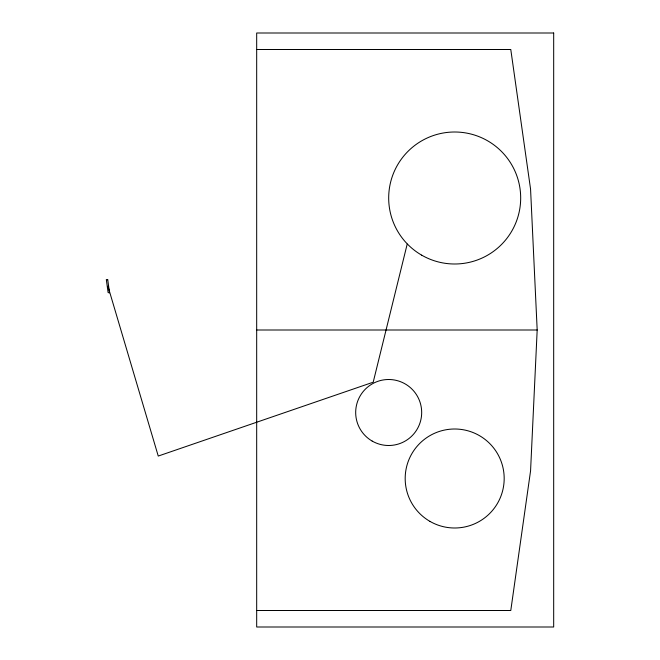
<?xml version="1.0" encoding="UTF-8"?>
<svg xmlns="http://www.w3.org/2000/svg" width="660" height="660" viewBox="0 0 660 660"><rect width="100%" height="100%" fill="white"/><g stroke="black" fill="none" stroke-linecap="round" stroke-linejoin="round"><path stroke-width="0.99" d="M256.682 49.5L510.782 49.5L530.566 189.131L537.182 330L530.566 470.869L510.782 610.5L256.682 610.5M407.195 244.117L373.205 382.198L158.251 456.06L107.926 286.176M256.682 330L537.182 330M553.682 33L256.682 33L256.682 627L553.682 627L553.682 33M107.745 279.774L106.318 279.51L108.108 292.578L109.535 292.842L107.745 279.774M421.682 255.156A66 66 0 0 0 520.682 198A66 66 0 0 0 421.682 140.844A66 66 0 0 0 421.682 255.156M372.182 441.078A33 33 0 0 0 421.682 412.5A33 33 0 0 0 372.182 383.922A33 33 0 0 0 372.182 441.078M429.932 521.367A49.5 49.5 0 0 0 504.182 478.5A49.5 49.5 0 0 0 429.932 435.633A49.5 49.5 0 0 0 429.932 521.367"/></g></svg>
